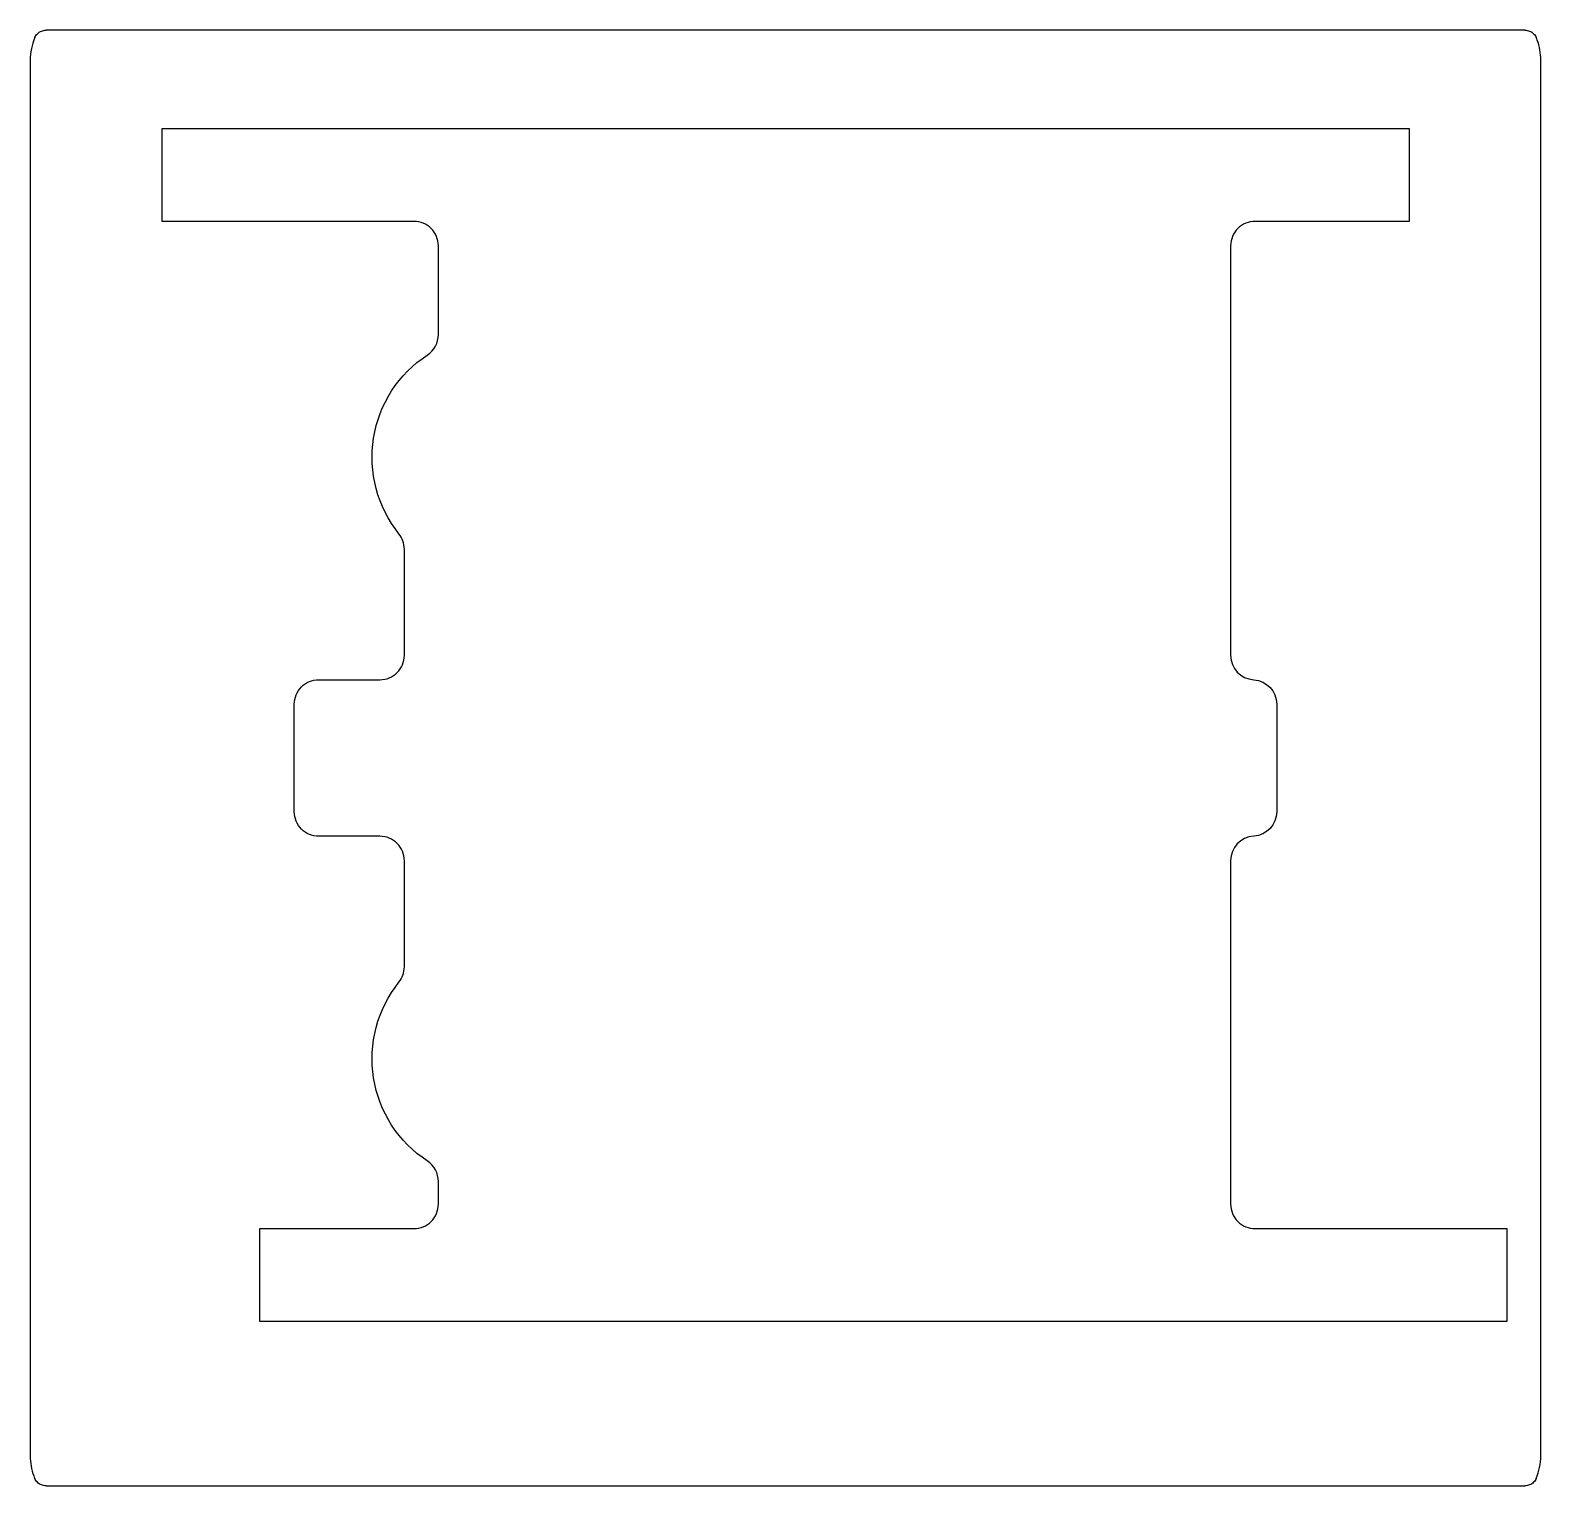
# Model space of a CAD drawing. Header units: millimetres. Extents: x -6 to 611, y 0 to 595.
import ezdxf

# ---------------------------------------------------------------- set-up
doc = ezdxf.new("R2010")
doc.units = ezdxf.units.MM
doc.layers.add('INTERIOR_PROFILES', color=7, linetype='CONTINUOUS')
doc.layers.add('OUTER_PROFILES', color=7, linetype='CONTINUOUS')

msp = doc.modelspace()

# ---------------------------------------------------------------- linework, layer by layer
at = {"layer": 'INTERIOR_PROFILES'}
msp.add_lwpolyline([(87.46, 67.18), (87.46, 105.18), (150.46, 105.18, 0.414214), (160.46, 115.18), (160.46, 124.48, 0.252947), (155.94, 132.85, -0.442751), (144.34, 205.97, 0.170688), (146.54, 212.23), (146.54, 255.68, 0.414214), (136.54, 265.68), (111.54, 265.68, -0.414214), (101.54, 275.68), (101.54, 319.68, -0.414214), (111.54, 329.68), (136.54, 329.68, 0.414214), (146.54, 339.68), (146.54, 383.13, 0.170688), (144.34, 389.39, -0.442751), (155.94, 462.51, 0.252947), (160.46, 470.87), (160.46, 507.18, 0.414214), (150.46, 517.18), (47.46, 517.18), (47.46, 555.18), (557.46, 555.18), (557.46, 517.18), (494.46, 517.18, 0.414214), (484.46, 507.18), (484.46, 339.68, 0.397009), (493.87, 329.7, -0.397009), (503.28, 319.71), (503.28, 275.68, -0.397009), (493.87, 265.7, 0.397009), (484.46, 255.71), (484.46, 115.18, 0.414214), (494.46, 105.18), (597.46, 105.18), (597.46, 67.18)], format="xyb", close=True, dxfattribs=at)
at = {"layer": 'OUTER_PROFILES'}
for p, q in [((604.81, 595.36), (0.02, 595.36)), ((-6.46, 583.13), (-6.46, 12.19)), ((611.28, 12.19), (611.28, 583.13)), ((0, 0), (604.82, 0))]:
    msp.add_line(p, q, dxfattribs=at)
for points, knots in [([(-4.58, 592.32), (-4.33, 592.92), (-3.96, 593.46), (-3.03, 594.38), (-2.48, 594.74), (-1.28, 595.23), (-0.63, 595.36), (0.02, 595.36)], [0, 0, 0, 0, 0.1953222, 0.1953222, 0.3906445, 0.3906445, 0.5856052, 0.5856052, 0.5856052, 0.5856052]), ([(604.81, 595.36), (605.46, 595.36), (606.1, 595.23), (607.31, 594.74), (607.86, 594.37), (608.78, 593.46), (609.15, 592.92), (609.41, 592.32)], [0, 0, 0, 0, 0.1953222, 0.1953222, 0.3906445, 0.3906445, 0.5856052, 0.5856052, 0.5856052, 0.5856052]), ([(611.28, 583.13), (611.28, 585.91), (610.78, 588.69), (609.82, 591.29), (609.69, 591.64), (609.55, 591.98), (609.41, 592.32)], [-3.9263818, -3.9263818, -3.9263818, -3.9263818, -3.5704826, -3.5704826, -3.5704826, -3.523312, -3.523312, -3.523312, -3.523312]), ([(-6.46, 12.19), (-6.46, 9.41), (-5.96, 6.63), (-4.99, 4.03), (-4.87, 3.7), (-4.74, 3.37), (-4.6, 3.05)], [-0.7847892, -0.7847892, -0.7847892, -0.7847892, -0.4288899, -0.4288899, -0.4288899, -0.3839769, -0.3839769, -0.3839769, -0.3839769]), ([(0, 0), (-0.65, 0), (-1.3, 0.13), (-2.5, 0.62), (-3.05, 0.98), (-3.98, 1.9), (-4.35, 2.45), (-4.6, 3.05)], [0, 0, 0, 0, 0.1953222, 0.1953222, 0.3906445, 0.3906445, 0.5867457, 0.5867457, 0.5867457, 0.5867457]), ([(609.43, 3.05), (609.17, 2.45), (608.8, 1.9), (607.88, 0.99), (607.33, 0.63), (606.12, 0.13), (605.48, 0), (604.82, 0)], [0, 0, 0, 0, 0.1953222, 0.1953222, 0.3906445, 0.3906445, 0.5867457, 0.5867457, 0.5867457, 0.5867457])]:
    msp.add_open_spline(points, degree=3, knots=knots, dxfattribs=at)
for points in [[(-4.58, 592.32), (-5.82, 589.43), (-6.46, 586.28), (-6.46, 583.13)], [(609.43, 3.05), (610.65, 5.93), (611.28, 9.06), (611.28, 12.19)]]:
    msp.add_open_spline(points, degree=3, dxfattribs=at)

doc.saveas('drawing.dxf')
